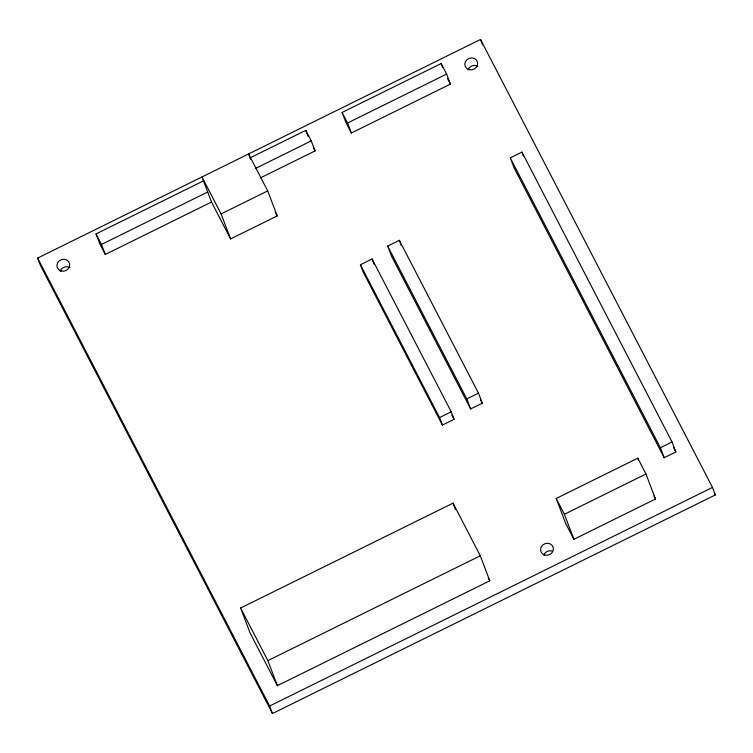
<?xml version="1.0" encoding="UTF-8"?>
<svg xmlns="http://www.w3.org/2000/svg" width="753" height="753" viewBox="0 0 753 753"><rect width="100%" height="100%" fill="white"/><g stroke="black" fill="none" stroke-linecap="round" stroke-linejoin="round"><path stroke-width="1.13" d="M37.65 258.072L480.518 39.467L712.498 487.417L715.35 494.928L272.482 713.533L40.502 265.583L37.65 258.072L269.63 706.022L272.482 713.533M250.645 159.363L248.612 154.007L267.71 190.895L277.217 215.913L230.597 238.927L221.1 213.908L201.992 177.011L211.499 202.039L105.288 254.467L99.829 243.925L96.026 233.91L203.555 180.842M249.94 157.942L305.812 130.363L311.262 140.905L315.065 150.911L260.227 177.981M342.107 112.451L441.164 63.544L446.623 74.086L450.426 84.101L351.359 132.999L345.909 122.457L342.107 112.451L347.566 122.984L351.359 132.999M105.288 254.467L101.486 244.452L207.696 192.024M255.371 168.493L311.262 140.905M347.566 122.984L446.623 74.086M221.1 213.908L267.71 190.895M510.289 157.866L521.942 152.115L672.053 441.973L675.855 451.979L664.202 457.73L514.092 167.881L510.289 157.866L660.4 447.724L664.202 457.73M387.691 246.09L399.344 240.339L478.494 393.17L482.296 403.175L470.634 408.926L391.494 256.095L387.691 246.09L466.832 398.921L470.634 408.926M360.414 264.727L372.067 258.976L451.216 411.806L454.068 419.308L442.406 425.069L363.266 272.238L360.414 264.727L439.564 417.557L442.406 425.069M466.832 398.921L478.494 393.17M439.564 417.557L451.216 411.806M240.612 608.01L453.033 503.155L480.292 555.78L489.798 580.808L277.377 685.663L250.118 633.028L240.612 608.01L267.87 660.635L277.377 685.663M556.203 498.458L637.791 458.191L645.97 474.004L655.477 499.023L573.899 539.289L565.71 523.486L556.203 498.458L564.392 514.271L573.899 539.289M660.4 447.724L672.053 441.973M267.87 660.635L480.292 555.78M564.392 514.271L645.97 474.004M269.63 706.022L712.498 487.417M714.268 492.839L715.35 494.928M673.69 447.809L675.855 451.979M447.451 78.35L450.426 84.101M653.943 496.058L655.477 499.023M480.678 400.059L482.296 403.175M313.577 148.04L315.065 150.911M451.913 415.157L454.068 419.308M488.198 577.711L489.798 580.808M275.099 211.819L277.217 215.913M211.499 202.039L230.597 238.927M96.026 233.91L101.486 244.452M480.518 39.467L482.551 44.832M521.942 152.115L523.467 156.125M637.791 458.191L638.61 460.365M441.164 63.544L442.689 67.554M399.344 240.339L401.245 245.337M372.067 258.976L374.1 264.341M453.033 503.155L455.518 509.677M305.812 130.363L308.09 136.368M60.118 271.071A6.504 5.93 -20.8 0 1 69.85 267.635M468.027 69.718A6.504 5.93 -20.8 0 1 477.76 66.283M543.779 555.083A6.504 5.93 -20.8 0 1 552.015 551.017M61.125 271.014A6.504 5.93 -20.8 0 0 69.653 263.842A6.504 5.93 -20.8 0 0 59.176 260.905A6.504 5.93 -20.8 0 0 61.125 271.014M469.034 69.662A6.504 5.93 -20.8 0 0 477.562 62.49A6.504 5.93 -20.8 0 0 467.076 59.562A6.504 5.93 -20.8 0 0 469.034 69.662M544.786 555.036A6.504 5.93 -20.8 0 0 553.314 547.855A6.504 5.93 -20.8 0 0 542.828 544.927A6.504 5.93 -20.8 0 0 544.786 555.036"/></g></svg>
